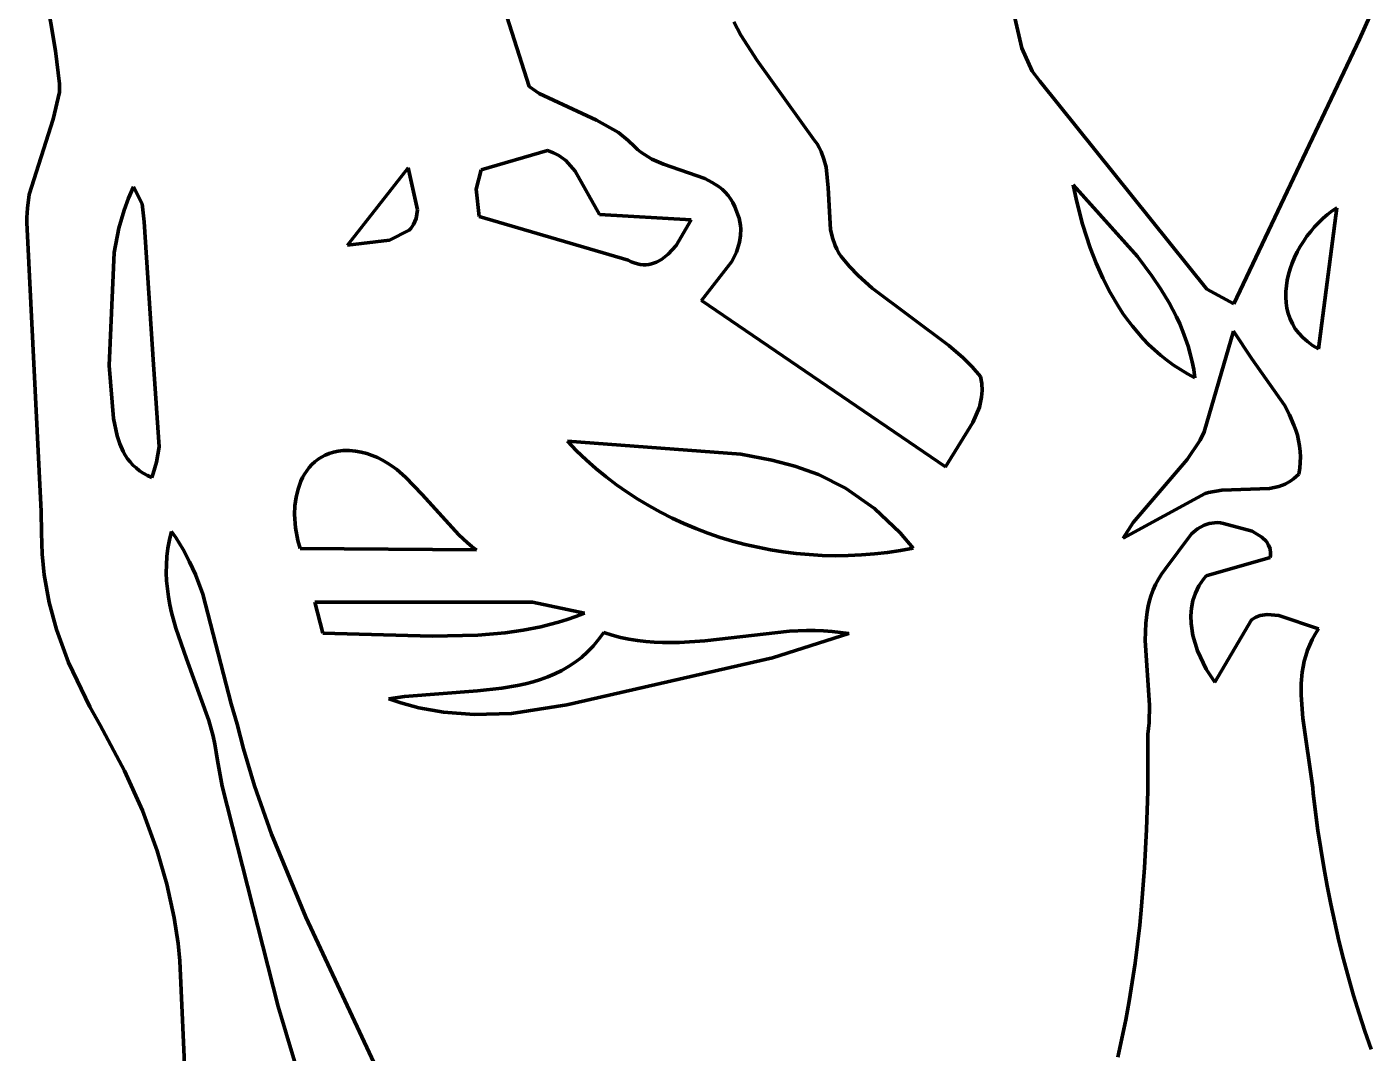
# Model space of a CAD drawing. Header units: millimetres. Extents: x 0 to 10.1, y 0 to 14.2.
# Drawn here: x 3.493 to 5.059, y 11.281 to 12.479 of the extents above; entities that cross this region are included whole.
import ezdxf

# ---------------------------------------------------------------- set-up
doc = ezdxf.new("R2010")
doc.units = ezdxf.units.MM
doc.layers.add('color#010101ff', color=7, linetype='CONTINUOUS', lineweight=100)
doc.layers.add('color#ffffffff', color=7, linetype='CONTINUOUS', lineweight=100)

msp = doc.modelspace()

# ---------------------------------------------------------------- linework, layer by layer
at = {"layer": 'color#010101ff'}
for p, q in [((3.5262, 12.4509), (3.5109, 12.5416)), ((4.0371, 12.5397), (4.0787, 12.4092)), ((4.639, 12.515), (4.6533, 12.4539)), ((5.0472, 12.4644), (5.0587, 12.4906)), ((4.3254, 12.4693), (4.3171, 12.4846)), ((4.3444, 12.4397), (4.3254, 12.4693)), ((4.9006, 12.1558), (5.0472, 12.4644)), ((3.5307, 12.4125), (3.5262, 12.4509)), ((4.4114, 12.3464), (4.3444, 12.4397)), ((4.6533, 12.4539), (4.6653, 12.4273)), ((4.6653, 12.4273), (4.6742, 12.4154)), ((3.5306, 12.4028), (3.5307, 12.4125)), ((4.0787, 12.4092), (4.0904, 12.4009)), ((4.6742, 12.4154), (4.8691, 12.1727)), ((3.5234, 12.3711), (3.5306, 12.4028)), ((4.0904, 12.4009), (4.157, 12.3699)), ((3.4956, 12.2832), (3.5234, 12.3711)), ((4.157, 12.3699), (4.1826, 12.3554)), ((4.1826, 12.3554), (4.1942, 12.3463)), ((4.1942, 12.3463), (4.2013, 12.3392)), ((4.4143, 12.3422), (4.4114, 12.3464)), ((4.1, 12.3345), (4.0224, 12.3119)), ((4.1069, 12.3319), (4.1, 12.3345)), ((4.1132, 12.3287), (4.1069, 12.3319)), ((4.2013, 12.3392), (4.205, 12.3357)), ((4.205, 12.3357), (4.2088, 12.3326)), ((4.2088, 12.3326), (4.2129, 12.3297)), ((4.4168, 12.3379), (4.4143, 12.3422)), ((4.419, 12.3335), (4.4168, 12.3379)), ((4.4224, 12.3245), (4.419, 12.3335)), ((3.9376, 12.3145), (3.8668, 12.2242)), ((3.9483, 12.2653), (3.9376, 12.3145)), ((4.1213, 12.3228), (4.1132, 12.3287)), ((4.1324, 12.3106), (4.1213, 12.3228)), ((4.2129, 12.3297), (4.2215, 12.3246)), ((4.2215, 12.3246), (4.2354, 12.3185)), ((4.2354, 12.3185), (4.2835, 12.3017)), ((4.4248, 12.3152), (4.4224, 12.3245)), ((4.4273, 12.2911), (4.4248, 12.3152)), ((4.0224, 12.3119), (4.0169, 12.2894)), ((4.1607, 12.26), (4.1324, 12.3106)), ((4.2835, 12.3017), (4.2922, 12.2973)), ((3.4933, 12.2671), (3.4956, 12.2832)), ((3.6172, 12.2922), (3.6112, 12.2788)), ((3.6273, 12.2725), (3.6172, 12.2922)), ((4.0169, 12.2894), (4.0202, 12.2574)), ((4.2922, 12.2973), (4.3002, 12.2921)), ((4.3002, 12.2921), (4.3039, 12.2891)), ((4.3039, 12.2891), (4.3073, 12.2858)), ((4.3073, 12.2858), (4.3106, 12.2821)), ((4.4302, 12.2422), (4.4273, 12.2911)), ((4.7132, 12.2945), (4.717, 12.2761)), ((4.7881, 12.2109), (4.7132, 12.2945)), ((3.6112, 12.2788), (3.6061, 12.2651)), ((3.6295, 12.2512), (3.6273, 12.2725)), ((4.3106, 12.2821), (4.3135, 12.2781)), ((4.3135, 12.2781), (4.3161, 12.2738)), ((4.3161, 12.2738), (4.3184, 12.269)), ((4.3184, 12.269), (4.3204, 12.2638)), ((4.717, 12.2761), (4.724, 12.2485)), ((4.9992, 12.1031), (5.0205, 12.2676)), ((5.0205, 12.2676), (5.015, 12.264)), ((3.4927, 12.2562), (3.4933, 12.2671)), ((3.4928, 12.2507), (3.4927, 12.2562)), ((3.6061, 12.2651), (3.6001, 12.2441)), ((3.9438, 12.2482), (3.9469, 12.2553)), ((3.9469, 12.2553), (3.9483, 12.2653)), ((4.0202, 12.2574), (4.1939, 12.2067)), ((4.2677, 12.2538), (4.1607, 12.26)), ((4.2502, 12.2238), (4.2677, 12.2538)), ((4.3204, 12.2638), (4.3221, 12.2595)), ((4.3221, 12.2595), (4.3234, 12.2554)), ((4.3234, 12.2554), (4.3244, 12.2513)), ((5.0045, 12.2554), (4.9994, 12.2506)), ((5.0097, 12.2599), (5.0045, 12.2554)), ((5.015, 12.264), (5.0097, 12.2599)), ((3.5094, 11.9133), (3.4928, 12.2507)), ((3.6001, 12.2441), (3.5946, 12.2155)), ((3.6406, 12.085), (3.6295, 12.2512)), ((3.9155, 12.2301), (3.9386, 12.2414)), ((3.9386, 12.2414), (3.9406, 12.2436)), ((3.9406, 12.2436), (3.9438, 12.2482)), ((4.3244, 12.2513), (4.325, 12.2472)), ((4.325, 12.2472), (4.3253, 12.2431)), ((4.3253, 12.2431), (4.3251, 12.2352)), ((4.4323, 12.2328), (4.4302, 12.2422)), ((4.724, 12.2485), (4.7328, 12.2211)), ((4.9901, 12.2401), (4.9857, 12.2344)), ((4.9946, 12.2455), (4.9901, 12.2401)), ((4.9994, 12.2506), (4.9946, 12.2455)), ((3.8668, 12.2242), (3.9155, 12.2301)), ((4.2408, 12.2134), (4.2502, 12.2238)), ((4.3239, 12.2274), (4.3203, 12.216)), ((4.3251, 12.2352), (4.3239, 12.2274)), ((4.4354, 12.2237), (4.4323, 12.2328)), ((4.4374, 12.2193), (4.4354, 12.2237)), ((4.7328, 12.2211), (4.7397, 12.2032)), ((4.9779, 12.2224), (4.9744, 12.2162)), ((4.9817, 12.2285), (4.9779, 12.2224)), ((4.9857, 12.2344), (4.9817, 12.2285)), ((3.5946, 12.2155), (3.5887, 12.0838)), ((4.1939, 12.2067), (4.1976, 12.2048)), ((4.1976, 12.2048), (4.2012, 12.2034)), ((4.2272, 12.2042), (4.2329, 12.2072)), ((4.2329, 12.2072), (4.2408, 12.2134)), ((4.315, 12.2051), (4.2795, 12.1596)), ((4.3203, 12.216), (4.315, 12.2051)), ((4.4398, 12.2149), (4.4374, 12.2193)), ((4.4425, 12.2107), (4.4398, 12.2149)), ((4.452, 12.1992), (4.4425, 12.2107)), ((4.805, 12.1884), (4.7881, 12.2109)), ((4.9713, 12.2098), (4.9686, 12.2032)), ((4.9744, 12.2162), (4.9713, 12.2098)), ((4.2012, 12.2034), (4.2048, 12.2023)), ((4.2048, 12.2023), (4.2082, 12.2016)), ((4.2082, 12.2016), (4.2116, 12.2012)), ((4.2116, 12.2012), (4.2149, 12.2012)), ((4.2149, 12.2012), (4.2181, 12.2015)), ((4.2181, 12.2015), (4.2212, 12.2021)), ((4.2212, 12.2021), (4.2272, 12.2042)), ((4.4623, 12.1886), (4.452, 12.1992)), ((4.7397, 12.2032), (4.7475, 12.1857)), ((4.9642, 12.1899), (4.9627, 12.1832)), ((4.9662, 12.1966), (4.9642, 12.1899)), ((4.9686, 12.2032), (4.9662, 12.1966)), ((4.4787, 12.1737), (4.4623, 12.1886)), ((4.5682, 12.107), (4.4787, 12.1737)), ((4.7475, 12.1857), (4.7562, 12.1688)), ((4.8154, 12.1728), (4.805, 12.1884)), ((4.9617, 12.1766), (4.9611, 12.1699)), ((4.9627, 12.1832), (4.9617, 12.1766)), ((4.2795, 12.1596), (4.5643, 11.9653)), ((4.7562, 12.1688), (4.7659, 12.1524)), ((4.8249, 12.1569), (4.8154, 12.1728)), ((4.8691, 12.1727), (4.9006, 12.1558)), ((4.9611, 12.1699), (4.961, 12.1633)), ((4.961, 12.1633), (4.9614, 12.1568)), ((4.7659, 12.1524), (4.7711, 12.1445)), ((4.7711, 12.1445), (4.7766, 12.1368)), ((4.8335, 12.1405), (4.8249, 12.1569)), ((4.9614, 12.1568), (4.9623, 12.1504)), ((4.9623, 12.1504), (4.9639, 12.1442)), ((4.9639, 12.1442), (4.966, 12.1381)), ((4.7766, 12.1368), (4.7823, 12.1294)), ((4.7823, 12.1294), (4.7883, 12.1221)), ((4.8373, 12.1321), (4.8335, 12.1405)), ((4.8409, 12.1235), (4.8373, 12.1321)), ((4.966, 12.1381), (4.9687, 12.1322)), ((4.9687, 12.1322), (4.9721, 12.1266)), ((4.9721, 12.1266), (4.9761, 12.1213)), ((4.7883, 12.1221), (4.7945, 12.1151)), ((4.7945, 12.1151), (4.8011, 12.1083)), ((4.8442, 12.1149), (4.8409, 12.1235)), ((4.8471, 12.1061), (4.8442, 12.1149)), ((4.9001, 12.1237), (4.866, 12.0062)), ((4.9216, 12.0916), (4.9001, 12.1237)), ((4.9761, 12.1213), (4.9808, 12.1162)), ((4.9808, 12.1162), (4.9862, 12.1115)), ((4.9862, 12.1115), (4.9923, 12.1071)), ((4.5848, 12.0924), (4.5682, 12.107)), ((4.8011, 12.1083), (4.8079, 12.1018)), ((4.8079, 12.1018), (4.815, 12.0956)), ((4.815, 12.0956), (4.8224, 12.0897)), ((4.8496, 12.0971), (4.8471, 12.1061)), ((4.8518, 12.088), (4.8496, 12.0971)), ((4.9923, 12.1071), (4.9992, 12.1031)), ((3.5887, 12.0838), (3.5938, 12.0219)), ((3.6471, 11.9889), (3.6406, 12.085)), ((4.5952, 12.0819), (4.5848, 12.0924)), ((4.6049, 12.0707), (4.5952, 12.0819)), ((4.8224, 12.0897), (4.8301, 12.0841)), ((4.8301, 12.0841), (4.8381, 12.0789)), ((4.8537, 12.0788), (4.8518, 12.088)), ((4.9595, 12.0373), (4.9216, 12.0916)), ((4.6065, 12.0625), (4.6049, 12.0707)), ((4.8381, 12.0789), (4.8465, 12.074)), ((4.8465, 12.074), (4.8551, 12.0694)), ((4.8551, 12.0694), (4.8537, 12.0788)), ((4.6062, 12.0466), (4.6069, 12.0544)), ((4.6069, 12.0544), (4.6065, 12.0625)), ((4.596, 12.017), (4.6037, 12.0352)), ((4.6037, 12.0352), (4.6062, 12.0466)), ((4.9655, 12.0259), (4.9595, 12.0373)), ((3.5938, 12.0219), (3.5979, 12.0017)), ((4.5643, 11.9653), (4.596, 12.017)), ((4.9706, 12.0142), (4.9655, 12.0259)), ((3.5979, 12.0017), (3.601, 11.9922)), ((4.866, 12.0062), (4.8611, 11.9965)), ((4.9727, 12.0082), (4.9706, 12.0142)), ((4.9746, 12.0022), (4.9727, 12.0082)), ((4.976, 11.996), (4.9746, 12.0022)), ((3.601, 11.9922), (3.6051, 11.9832)), ((3.6441, 11.9708), (3.6471, 11.9889)), ((4.1232, 11.9953), (4.1339, 11.9842)), ((4.3253, 11.9801), (4.1232, 11.9953)), ((4.8611, 11.9965), (4.8462, 11.9741)), ((4.9771, 11.9898), (4.976, 11.996)), ((4.9778, 11.9834), (4.9771, 11.9898)), ((3.6051, 11.9832), (3.6075, 11.979)), ((3.6075, 11.979), (3.6102, 11.9749)), ((3.6102, 11.9749), (3.6132, 11.9711)), ((3.6132, 11.9711), (3.6165, 11.9675)), ((3.6402, 11.9575), (3.6441, 11.9708)), ((3.8287, 11.9713), (3.8252, 11.9681)), ((3.8324, 11.9742), (3.8287, 11.9713)), ((3.8365, 11.9768), (3.8324, 11.9742)), ((3.8408, 11.979), (3.8365, 11.9768)), ((3.8455, 11.9809), (3.8408, 11.979)), ((3.8505, 11.9825), (3.8455, 11.9809)), ((3.8558, 11.9837), (3.8505, 11.9825)), ((3.8615, 11.9844), (3.8558, 11.9837)), ((3.8689, 11.9843), (3.8615, 11.9844)), ((3.8759, 11.9837), (3.8689, 11.9843)), ((3.8828, 11.9826), (3.8759, 11.9837)), ((3.8893, 11.9809), (3.8828, 11.9826)), ((3.8956, 11.9788), (3.8893, 11.9809)), ((3.9017, 11.9762), (3.8956, 11.9788)), ((3.9076, 11.9732), (3.9017, 11.9762)), ((3.9133, 11.9698), (3.9076, 11.9732)), ((3.9188, 11.9661), (3.9133, 11.9698)), ((4.1339, 11.9842), (4.145, 11.9736)), ((4.145, 11.9736), (4.1564, 11.9634)), ((4.3615, 11.9732), (4.3253, 11.9801)), ((4.3883, 11.9663), (4.3615, 11.9732)), ((4.8462, 11.9741), (4.783, 11.9003)), ((4.9774, 11.9638), (4.978, 11.9704)), ((4.9781, 11.977), (4.9778, 11.9834)), ((4.978, 11.9704), (4.9781, 11.977)), ((3.6165, 11.9675), (3.6201, 11.9641)), ((3.6201, 11.9641), (3.6241, 11.9609)), ((3.6241, 11.9609), (3.6285, 11.958)), ((3.6285, 11.958), (3.6333, 11.9554)), ((3.6333, 11.9554), (3.6385, 11.9531)), ((3.6385, 11.9531), (3.6402, 11.9575)), ((3.8166, 11.957), (3.8143, 11.9529)), ((3.8192, 11.9609), (3.8166, 11.957)), ((3.8221, 11.9646), (3.8192, 11.9609)), ((3.8252, 11.9681), (3.8221, 11.9646)), ((3.9242, 11.9621), (3.9188, 11.9661)), ((3.9344, 11.9533), (3.9242, 11.9621)), ((4.1564, 11.9634), (4.1682, 11.9537)), ((4.4162, 11.9564), (4.3883, 11.9663)), ((4.4477, 11.9405), (4.4162, 11.9564)), ((4.9702, 11.9514), (4.9733, 11.954)), ((4.9733, 11.954), (4.9763, 11.9569)), ((4.9763, 11.9569), (4.9774, 11.9638)), ((3.809, 11.9394), (3.8067, 11.9298)), ((3.8123, 11.9486), (3.809, 11.9394)), ((3.8143, 11.9529), (3.8123, 11.9486)), ((3.9538, 11.9332), (3.9344, 11.9533)), ((4.1682, 11.9537), (4.1803, 11.9445)), ((4.1803, 11.9445), (4.1928, 11.9358)), ((4.4814, 11.9168), (4.4477, 11.9405)), ((4.8709, 11.9356), (4.8863, 11.9383)), ((4.8863, 11.9383), (4.942, 11.9401)), ((4.942, 11.9401), (4.9531, 11.9426)), ((4.9531, 11.9426), (4.9602, 11.9453)), ((4.9602, 11.9453), (4.967, 11.949)), ((4.967, 11.949), (4.9702, 11.9514)), ((3.8067, 11.9298), (3.8054, 11.9198)), ((3.9964, 11.886), (3.9538, 11.9332)), ((4.1928, 11.9358), (4.2055, 11.9275)), ((4.2055, 11.9275), (4.2185, 11.9197)), ((4.7714, 11.8821), (4.8672, 11.9344)), ((4.8672, 11.9344), (4.8709, 11.9356)), ((3.5096, 11.8883), (3.5094, 11.9133)), ((3.8054, 11.9198), (3.8049, 11.9096)), ((3.8049, 11.9096), (3.806, 11.8943)), ((4.2185, 11.9197), (4.2317, 11.9124)), ((4.2317, 11.9124), (4.2452, 11.9056)), ((4.5114, 11.8884), (4.4814, 11.9168)), ((3.806, 11.8943), (3.8088, 11.8795)), ((4.2452, 11.9056), (4.2589, 11.8993)), ((4.2589, 11.8993), (4.2729, 11.8934)), ((4.2729, 11.8934), (4.287, 11.888)), ((4.783, 11.9003), (4.7714, 11.8821)), ((4.858, 11.8931), (4.8509, 11.8872)), ((4.8658, 11.8975), (4.858, 11.8931)), ((4.8716, 11.8994), (4.8658, 11.8975)), ((4.8779, 11.9002), (4.8716, 11.8994)), ((4.8813, 11.9003), (4.8779, 11.9002)), ((4.8848, 11.9), (4.8813, 11.9003)), ((4.8884, 11.8994), (4.8848, 11.9)), ((4.9217, 11.8903), (4.8884, 11.8994)), ((3.5104, 11.8636), (3.5096, 11.8883)), ((3.659, 11.8801), (3.6572, 11.8703)), ((3.6615, 11.89), (3.659, 11.8801)), ((3.6663, 11.8831), (3.6615, 11.89)), ((3.675, 11.8691), (3.6663, 11.8831)), ((3.8088, 11.8795), (3.8116, 11.8702)), ((4.0066, 11.8768), (3.9964, 11.886)), ((4.0119, 11.8726), (4.0066, 11.8768)), ((4.287, 11.888), (4.3013, 11.8831)), ((4.3013, 11.8831), (4.3158, 11.8788)), ((4.3158, 11.8788), (4.3304, 11.8749)), ((4.5266, 11.8703), (4.5114, 11.8884)), ((4.8509, 11.8872), (4.8203, 11.8459)), ((4.9332, 11.8834), (4.9217, 11.8903)), ((4.9385, 11.8781), (4.9332, 11.8834)), ((4.941, 11.8741), (4.9385, 11.8781)), ((3.5129, 11.8392), (3.5104, 11.8636)), ((3.656, 11.8607), (3.6554, 11.8511)), ((3.6572, 11.8703), (3.656, 11.8607)), ((3.6826, 11.8545), (3.675, 11.8691)), ((3.8116, 11.8702), (4.0173, 11.8687)), ((4.0173, 11.8687), (4.0119, 11.8726)), ((4.3304, 11.8749), (4.3451, 11.8715)), ((4.3451, 11.8715), (4.36, 11.8686)), ((4.36, 11.8686), (4.375, 11.8662)), ((4.375, 11.8662), (4.39, 11.8643)), ((4.39, 11.8643), (4.4051, 11.8629)), ((4.4051, 11.8629), (4.4203, 11.862)), ((4.4203, 11.862), (4.4355, 11.8617)), ((4.4355, 11.8617), (4.4507, 11.8618)), ((4.4507, 11.8618), (4.466, 11.8625)), ((4.466, 11.8625), (4.4812, 11.8637)), ((4.4812, 11.8637), (4.4964, 11.8654)), ((4.4964, 11.8654), (4.5116, 11.8676)), ((4.5116, 11.8676), (4.5266, 11.8703)), ((4.9427, 11.8697), (4.941, 11.8741)), ((4.9434, 11.8648), (4.9427, 11.8697)), ((4.9429, 11.8594), (4.9433, 11.8622)), ((4.9433, 11.8622), (4.9434, 11.8648)), ((3.6554, 11.8511), (3.6553, 11.8416)), ((3.6894, 11.8396), (3.6826, 11.8545)), ((4.8203, 11.8459), (4.8161, 11.8401)), ((4.8683, 11.8383), (4.9429, 11.8594)), ((3.5188, 11.8071), (3.5129, 11.8392)), ((3.6553, 11.8416), (3.6557, 11.8322)), ((3.6557, 11.8322), (3.6566, 11.8229)), ((3.698, 11.8167), (3.6894, 11.8396)), ((4.8124, 11.8341), (4.8091, 11.828)), ((4.8161, 11.8401), (4.8124, 11.8341)), ((4.8597, 11.8264), (4.8622, 11.8305)), ((4.8622, 11.8305), (4.8651, 11.8344)), ((4.8651, 11.8344), (4.8683, 11.8383)), ((3.6566, 11.8229), (3.6579, 11.8137)), ((3.6579, 11.8137), (3.6596, 11.8045)), ((3.7311, 11.6888), (3.698, 11.8167)), ((4.804, 11.8156), (4.8021, 11.8093)), ((4.8064, 11.8219), (4.804, 11.8156)), ((4.8091, 11.828), (4.8064, 11.8219)), ((4.8527, 11.8095), (4.8556, 11.8181)), ((4.8556, 11.8181), (4.8575, 11.8223)), ((4.8575, 11.8223), (4.8597, 11.8264)), ((3.5273, 11.7755), (3.5188, 11.8071)), ((3.6596, 11.8045), (3.6616, 11.7954)), ((3.8285, 11.8075), (3.8379, 11.7714)), ((4.0826, 11.8075), (3.8285, 11.8075)), ((4.143, 11.7948), (4.0826, 11.8075)), ((4.8005, 11.8029), (4.7993, 11.7963)), ((4.8021, 11.8093), (4.8005, 11.8029)), ((4.8502, 11.7916), (4.8509, 11.8006)), ((4.8509, 11.8006), (4.8527, 11.8095)), ((3.6616, 11.7954), (3.6666, 11.7772)), ((4.1024, 11.7813), (4.1126, 11.7841)), ((4.1126, 11.7841), (4.1228, 11.7873)), ((4.1228, 11.7873), (4.1329, 11.7908)), ((4.1329, 11.7908), (4.143, 11.7948)), ((4.7977, 11.7831), (4.7972, 11.7629)), ((4.7993, 11.7963), (4.7977, 11.7831)), ((4.8505, 11.7824), (4.8502, 11.7916)), ((4.8526, 11.7687), (4.8505, 11.7824)), ((4.9209, 11.7867), (4.8783, 11.714)), ((4.9261, 11.7898), (4.9209, 11.7867)), ((4.9313, 11.7918), (4.9261, 11.7898)), ((4.9393, 11.7932), (4.9313, 11.7918)), ((4.9529, 11.7919), (4.9393, 11.7932)), ((4.9991, 11.7762), (4.9529, 11.7919)), ((3.5413, 11.737), (3.5273, 11.7755)), ((3.6666, 11.7772), (3.679, 11.7413)), ((3.8379, 11.7714), (3.9656, 11.7677)), ((3.9656, 11.7677), (4.0188, 11.7689)), ((4.0188, 11.7689), (4.0505, 11.7716)), ((4.0505, 11.7716), (4.0714, 11.7747)), ((4.0714, 11.7747), (4.0921, 11.7788)), ((4.0921, 11.7788), (4.1024, 11.7813)), ((4.1656, 11.7722), (4.1596, 11.7639)), ((4.1754, 11.769), (4.1656, 11.7722)), ((4.1852, 11.7664), (4.1754, 11.769)), ((4.195, 11.7643), (4.1852, 11.7664)), ((4.3824, 11.7735), (4.2835, 11.7625)), ((4.3624, 11.7424), (4.4515, 11.7707)), ((4.4022, 11.7743), (4.3824, 11.7735)), ((4.4121, 11.7743), (4.4022, 11.7743)), ((4.422, 11.7739), (4.4121, 11.7743)), ((4.4318, 11.7733), (4.422, 11.7739)), ((4.4417, 11.7722), (4.4318, 11.7733)), ((4.4515, 11.7707), (4.4417, 11.7722)), ((4.858, 11.7507), (4.8526, 11.7687)), ((4.9918, 11.7639), (4.9952, 11.7701)), ((4.9952, 11.7701), (4.9991, 11.7762)), ((4.1532, 11.7562), (4.1465, 11.7493)), ((4.1596, 11.7639), (4.1532, 11.7562)), ((4.2048, 11.7627), (4.195, 11.7643)), ((4.2146, 11.7615), (4.2048, 11.7627)), ((4.2244, 11.7607), (4.2146, 11.7615)), ((4.2342, 11.7603), (4.2244, 11.7607)), ((4.2539, 11.7604), (4.2342, 11.7603)), ((4.2835, 11.7625), (4.2539, 11.7604)), ((4.7972, 11.7629), (4.8021, 11.6871)), ((4.8681, 11.7294), (4.858, 11.7507)), ((4.9843, 11.745), (4.9864, 11.7514)), ((4.9864, 11.7514), (4.9889, 11.7577)), ((4.9889, 11.7577), (4.9918, 11.7639)), ((3.566, 11.6851), (3.5413, 11.737)), ((3.679, 11.7413), (3.705, 11.6693)), ((4.1225, 11.6878), (4.3624, 11.7424)), ((4.1322, 11.7374), (4.1246, 11.7323)), ((4.1395, 11.743), (4.1322, 11.7374)), ((4.1465, 11.7493), (4.1395, 11.743)), ((4.9812, 11.7321), (4.9825, 11.7386)), ((4.9825, 11.7386), (4.9843, 11.745)), ((4.1003, 11.7202), (4.0918, 11.7171)), ((4.1086, 11.7237), (4.1003, 11.7202)), ((4.1167, 11.7278), (4.1086, 11.7237)), ((4.1246, 11.7323), (4.1167, 11.7278)), ((4.8783, 11.714), (4.8681, 11.7294)), ((4.9789, 11.7124), (4.9801, 11.7256)), ((4.9801, 11.7256), (4.9812, 11.7321)), ((4.0183, 11.7038), (3.9331, 11.6972)), ((4.0467, 11.7069), (4.0183, 11.7038)), ((4.0651, 11.71), (4.0467, 11.7069)), ((4.0742, 11.712), (4.0651, 11.71)), ((4.0831, 11.7144), (4.0742, 11.712)), ((4.0918, 11.7171), (4.0831, 11.7144)), ((4.9788, 11.6991), (4.9789, 11.7124)), ((3.7379, 11.6652), (3.7311, 11.6888)), ((3.9331, 11.6972), (3.915, 11.6946)), ((3.915, 11.6946), (3.9289, 11.6898)), ((3.9289, 11.6898), (3.95, 11.6842)), ((4.0579, 11.6777), (4.1225, 11.6878)), ((4.9809, 11.6721), (4.9788, 11.6991)), ((3.5781, 11.6638), (3.566, 11.6851)), ((3.95, 11.6842), (3.9785, 11.6791)), ((3.9785, 11.6791), (4.0145, 11.6763)), ((4.0145, 11.6763), (4.0579, 11.6777)), ((4.8021, 11.6871), (4.8017, 11.6668)), ((4.9924, 11.5907), (4.9809, 11.6721)), ((3.6067, 11.6105), (3.5781, 11.6638)), ((3.705, 11.6693), (3.7099, 11.6509)), ((3.7455, 11.6361), (3.7379, 11.6652)), ((4.8017, 11.6668), (4.8003, 11.6534)), ((3.7099, 11.6509), (3.7119, 11.6416)), ((3.7119, 11.6416), (3.7136, 11.6322)), ((4.8003, 11.6534), (4.8, 11.5867)), ((3.7136, 11.6322), (3.7149, 11.6228)), ((3.7584, 11.5931), (3.7455, 11.6361)), ((3.6274, 11.5645), (3.6067, 11.6105)), ((3.7149, 11.6228), (3.7205, 11.5926)), ((3.7205, 11.5926), (3.7859, 11.3355)), ((3.7782, 11.5367), (3.7584, 11.5931)), ((4.8, 11.5867), (4.7987, 11.542)), ((4.9928, 11.5841), (4.9924, 11.5907)), ((4.9986, 11.5411), (4.9928, 11.5841)), ((3.6447, 11.5171), (3.6274, 11.5645)), ((3.8182, 11.4399), (3.7782, 11.5367)), ((4.7987, 11.542), (4.7964, 11.4974)), ((5.0055, 11.498), (4.9986, 11.5411)), ((3.6559, 11.4783), (3.6447, 11.5171)), ((4.7964, 11.4974), (4.7929, 11.4527)), ((5.0094, 11.4764), (5.0055, 11.498)), ((3.6644, 11.439), (3.6559, 11.4783)), ((5.0136, 11.4549), (5.0094, 11.4764)), ((4.7929, 11.4527), (4.7907, 11.4305)), ((5.0182, 11.4335), (5.0136, 11.4549)), ((3.6691, 11.409), (3.6644, 11.439)), ((3.9004, 11.2635), (3.8182, 11.4399)), ((4.7907, 11.4305), (4.7881, 11.4082)), ((5.0231, 11.4121), (5.0182, 11.4335)), ((3.6712, 11.3889), (3.6691, 11.409)), ((4.7881, 11.4082), (4.7853, 11.386)), ((5.0284, 11.3907), (5.0231, 11.4121)), ((5.034, 11.3695), (5.0284, 11.3907)), ((3.6874, 11.0317), (3.6712, 11.3889)), ((4.7853, 11.386), (4.782, 11.3639)), ((4.782, 11.3639), (4.7784, 11.3419)), ((5.0401, 11.3484), (5.034, 11.3695)), ((5.0465, 11.3274), (5.0401, 11.3484)), ((3.7859, 11.3355), (3.8178, 11.2282)), ((4.7784, 11.3419), (4.7744, 11.3199)), ((5.0533, 11.3066), (5.0465, 11.3274)), ((4.7744, 11.3199), (4.77, 11.2981)), ((4.77, 11.2981), (4.7652, 11.2763)), ((5.0606, 11.2859), (5.0533, 11.3066))]:
    msp.add_line(p, q, dxfattribs=at)
at = {"layer": 'color#ffffffff'}
for p, q in [((3.5109, 12.5416), (3.5262, 12.4509)), ((4.0787, 12.4092), (4.0371, 12.5397)), ((4.6533, 12.4539), (4.639, 12.515)), ((5.0587, 12.4906), (5.0472, 12.4644)), ((4.3171, 12.4846), (4.3254, 12.4693)), ((4.3254, 12.4693), (4.3444, 12.4397)), ((5.0472, 12.4644), (4.9006, 12.1558)), ((3.5262, 12.4509), (3.5307, 12.4125)), ((4.3444, 12.4397), (4.4114, 12.3464)), ((4.6653, 12.4273), (4.6533, 12.4539)), ((4.6742, 12.4154), (4.6653, 12.4273)), ((3.5307, 12.4125), (3.5306, 12.4028)), ((4.0904, 12.4009), (4.0787, 12.4092)), ((4.8691, 12.1727), (4.6742, 12.4154)), ((3.5306, 12.4028), (3.5234, 12.3711)), ((4.157, 12.3699), (4.0904, 12.4009)), ((3.5234, 12.3711), (3.4956, 12.2832)), ((4.1826, 12.3554), (4.157, 12.3699)), ((4.1942, 12.3463), (4.1826, 12.3554)), ((4.2013, 12.3392), (4.1942, 12.3463)), ((4.4114, 12.3464), (4.4143, 12.3422)), ((4.0224, 12.3119), (4.1, 12.3345)), ((4.1, 12.3345), (4.1069, 12.3319)), ((4.1069, 12.3319), (4.1132, 12.3287)), ((4.205, 12.3357), (4.2013, 12.3392)), ((4.2088, 12.3326), (4.205, 12.3357)), ((4.2129, 12.3297), (4.2088, 12.3326)), ((4.4143, 12.3422), (4.4168, 12.3379)), ((4.4168, 12.3379), (4.419, 12.3335)), ((4.419, 12.3335), (4.4224, 12.3245)), ((3.8668, 12.2242), (3.9376, 12.3145)), ((3.9376, 12.3145), (3.9483, 12.2653)), ((4.1132, 12.3287), (4.1213, 12.3228)), ((4.1213, 12.3228), (4.1324, 12.3106)), ((4.2215, 12.3246), (4.2129, 12.3297)), ((4.2354, 12.3185), (4.2215, 12.3246)), ((4.2835, 12.3017), (4.2354, 12.3185)), ((4.4224, 12.3245), (4.4248, 12.3152)), ((4.4248, 12.3152), (4.4273, 12.2911)), ((4.0169, 12.2894), (4.0224, 12.3119)), ((4.1324, 12.3106), (4.1607, 12.26)), ((4.2922, 12.2973), (4.2835, 12.3017)), ((3.4956, 12.2832), (3.4933, 12.2671)), ((3.6112, 12.2788), (3.6172, 12.2922)), ((3.6172, 12.2922), (3.6273, 12.2725)), ((4.0202, 12.2574), (4.0169, 12.2894)), ((4.3002, 12.2921), (4.2922, 12.2973)), ((4.3039, 12.2891), (4.3002, 12.2921)), ((4.3073, 12.2858), (4.3039, 12.2891)), ((4.3106, 12.2821), (4.3073, 12.2858)), ((4.4273, 12.2911), (4.4302, 12.2422)), ((4.7132, 12.2945), (4.7881, 12.2109)), ((4.717, 12.2761), (4.7132, 12.2945)), ((3.6061, 12.2651), (3.6112, 12.2788)), ((3.6273, 12.2725), (3.6295, 12.2512)), ((4.3135, 12.2781), (4.3106, 12.2821)), ((4.3161, 12.2738), (4.3135, 12.2781)), ((4.3184, 12.269), (4.3161, 12.2738)), ((4.3204, 12.2638), (4.3184, 12.269)), ((4.724, 12.2485), (4.717, 12.2761)), ((5.0205, 12.2676), (4.9992, 12.1031)), ((5.015, 12.264), (5.0205, 12.2676)), ((3.4933, 12.2671), (3.4927, 12.2562)), ((3.4927, 12.2562), (3.4928, 12.2507)), ((3.6001, 12.2441), (3.6061, 12.2651)), ((3.9469, 12.2553), (3.9438, 12.2482)), ((3.9483, 12.2653), (3.9469, 12.2553)), ((4.1939, 12.2067), (4.0202, 12.2574)), ((4.1607, 12.26), (4.2677, 12.2538)), ((4.2677, 12.2538), (4.2502, 12.2238)), ((4.3221, 12.2595), (4.3204, 12.2638)), ((4.3234, 12.2554), (4.3221, 12.2595)), ((4.3244, 12.2513), (4.3234, 12.2554)), ((4.9994, 12.2506), (5.0045, 12.2554)), ((5.0045, 12.2554), (5.0097, 12.2599)), ((5.0097, 12.2599), (5.015, 12.264)), ((3.4928, 12.2507), (3.5094, 11.9133)), ((3.5946, 12.2155), (3.6001, 12.2441)), ((3.6295, 12.2512), (3.6406, 12.085)), ((3.9386, 12.2414), (3.9155, 12.2301)), ((3.9406, 12.2436), (3.9386, 12.2414)), ((3.9438, 12.2482), (3.9406, 12.2436)), ((4.325, 12.2472), (4.3244, 12.2513)), ((4.3253, 12.2431), (4.325, 12.2472)), ((4.3251, 12.2352), (4.3253, 12.2431)), ((4.4302, 12.2422), (4.4323, 12.2328)), ((4.7328, 12.2211), (4.724, 12.2485)), ((4.9857, 12.2344), (4.9901, 12.2401)), ((4.9901, 12.2401), (4.9946, 12.2455)), ((4.9946, 12.2455), (4.9994, 12.2506)), ((3.9155, 12.2301), (3.8668, 12.2242)), ((4.2502, 12.2238), (4.2408, 12.2134)), ((4.3203, 12.216), (4.3239, 12.2274)), ((4.3239, 12.2274), (4.3251, 12.2352)), ((4.4323, 12.2328), (4.4354, 12.2237)), ((4.4354, 12.2237), (4.4374, 12.2193)), ((4.7397, 12.2032), (4.7328, 12.2211)), ((4.9744, 12.2162), (4.9779, 12.2224)), ((4.9779, 12.2224), (4.9817, 12.2285)), ((4.9817, 12.2285), (4.9857, 12.2344)), ((3.5887, 12.0838), (3.5946, 12.2155)), ((4.1976, 12.2048), (4.1939, 12.2067)), ((4.2012, 12.2034), (4.1976, 12.2048)), ((4.2329, 12.2072), (4.2272, 12.2042)), ((4.2408, 12.2134), (4.2329, 12.2072)), ((4.2795, 12.1596), (4.315, 12.2051)), ((4.315, 12.2051), (4.3203, 12.216)), ((4.4374, 12.2193), (4.4398, 12.2149)), ((4.4398, 12.2149), (4.4425, 12.2107)), ((4.4425, 12.2107), (4.452, 12.1992)), ((4.7881, 12.2109), (4.805, 12.1884)), ((4.9686, 12.2032), (4.9713, 12.2098)), ((4.9713, 12.2098), (4.9744, 12.2162)), ((4.2048, 12.2023), (4.2012, 12.2034)), ((4.2082, 12.2016), (4.2048, 12.2023)), ((4.2116, 12.2012), (4.2082, 12.2016)), ((4.2149, 12.2012), (4.2116, 12.2012)), ((4.2181, 12.2015), (4.2149, 12.2012)), ((4.2212, 12.2021), (4.2181, 12.2015)), ((4.2272, 12.2042), (4.2212, 12.2021)), ((4.452, 12.1992), (4.4623, 12.1886)), ((4.7475, 12.1857), (4.7397, 12.2032)), ((4.9627, 12.1832), (4.9642, 12.1899)), ((4.9642, 12.1899), (4.9662, 12.1966)), ((4.9662, 12.1966), (4.9686, 12.2032)), ((4.4623, 12.1886), (4.4787, 12.1737)), ((4.4787, 12.1737), (4.5682, 12.107)), ((4.7562, 12.1688), (4.7475, 12.1857)), ((4.805, 12.1884), (4.8154, 12.1728)), ((4.9611, 12.1699), (4.9617, 12.1766)), ((4.9617, 12.1766), (4.9627, 12.1832)), ((4.5643, 11.9653), (4.2795, 12.1596)), ((4.7659, 12.1524), (4.7562, 12.1688)), ((4.8154, 12.1728), (4.8249, 12.1569)), ((4.9006, 12.1558), (4.8691, 12.1727)), ((4.961, 12.1633), (4.9611, 12.1699)), ((4.9614, 12.1568), (4.961, 12.1633)), ((4.7711, 12.1445), (4.7659, 12.1524)), ((4.7766, 12.1368), (4.7711, 12.1445)), ((4.8249, 12.1569), (4.8335, 12.1405)), ((4.9623, 12.1504), (4.9614, 12.1568)), ((4.9639, 12.1442), (4.9623, 12.1504)), ((4.966, 12.1381), (4.9639, 12.1442)), ((4.7823, 12.1294), (4.7766, 12.1368)), ((4.7883, 12.1221), (4.7823, 12.1294)), ((4.8335, 12.1405), (4.8373, 12.1321)), ((4.8373, 12.1321), (4.8409, 12.1235)), ((4.9687, 12.1322), (4.966, 12.1381)), ((4.9721, 12.1266), (4.9687, 12.1322)), ((4.9761, 12.1213), (4.9721, 12.1266)), ((4.7945, 12.1151), (4.7883, 12.1221)), ((4.8011, 12.1083), (4.7945, 12.1151)), ((4.8409, 12.1235), (4.8442, 12.1149)), ((4.8442, 12.1149), (4.8471, 12.1061)), ((4.866, 12.0062), (4.9001, 12.1237)), ((4.9001, 12.1237), (4.9216, 12.0916)), ((4.9808, 12.1162), (4.9761, 12.1213)), ((4.9862, 12.1115), (4.9808, 12.1162)), ((4.9923, 12.1071), (4.9862, 12.1115)), ((4.5682, 12.107), (4.5848, 12.0924)), ((4.8079, 12.1018), (4.8011, 12.1083)), ((4.815, 12.0956), (4.8079, 12.1018)), ((4.8224, 12.0897), (4.815, 12.0956)), ((4.8471, 12.1061), (4.8496, 12.0971)), ((4.8496, 12.0971), (4.8518, 12.088)), ((4.9992, 12.1031), (4.9923, 12.1071)), ((3.5938, 12.0219), (3.5887, 12.0838)), ((3.6406, 12.085), (3.6471, 11.9889)), ((4.5848, 12.0924), (4.5952, 12.0819)), ((4.5952, 12.0819), (4.6049, 12.0707)), ((4.8301, 12.0841), (4.8224, 12.0897)), ((4.8381, 12.0789), (4.8301, 12.0841)), ((4.8518, 12.088), (4.8537, 12.0788)), ((4.9216, 12.0916), (4.9595, 12.0373)), ((4.6049, 12.0707), (4.6065, 12.0625)), ((4.8465, 12.074), (4.8381, 12.0789)), ((4.8551, 12.0694), (4.8465, 12.074)), ((4.8537, 12.0788), (4.8551, 12.0694)), ((4.6069, 12.0544), (4.6062, 12.0466)), ((4.6065, 12.0625), (4.6069, 12.0544)), ((4.6037, 12.0352), (4.596, 12.017)), ((4.6062, 12.0466), (4.6037, 12.0352)), ((4.9595, 12.0373), (4.9655, 12.0259)), ((3.5979, 12.0017), (3.5938, 12.0219)), ((4.596, 12.017), (4.5643, 11.9653)), ((4.9655, 12.0259), (4.9706, 12.0142)), ((3.601, 11.9922), (3.5979, 12.0017)), ((4.8611, 11.9965), (4.866, 12.0062)), ((4.9706, 12.0142), (4.9727, 12.0082)), ((4.9727, 12.0082), (4.9746, 12.0022)), ((4.9746, 12.0022), (4.976, 11.996)), ((3.6051, 11.9832), (3.601, 11.9922)), ((3.6471, 11.9889), (3.6441, 11.9708)), ((4.1232, 11.9953), (4.3253, 11.9801)), ((4.1339, 11.9842), (4.1232, 11.9953)), ((4.8462, 11.9741), (4.8611, 11.9965)), ((4.976, 11.996), (4.9771, 11.9898)), ((4.9771, 11.9898), (4.9778, 11.9834)), ((3.6075, 11.979), (3.6051, 11.9832)), ((3.6102, 11.9749), (3.6075, 11.979)), ((3.6132, 11.9711), (3.6102, 11.9749)), ((3.6165, 11.9675), (3.6132, 11.9711)), ((3.6441, 11.9708), (3.6402, 11.9575)), ((3.8252, 11.9681), (3.8287, 11.9713)), ((3.8287, 11.9713), (3.8324, 11.9742)), ((3.8324, 11.9742), (3.8365, 11.9768)), ((3.8365, 11.9768), (3.8408, 11.979)), ((3.8408, 11.979), (3.8455, 11.9809)), ((3.8455, 11.9809), (3.8505, 11.9825)), ((3.8505, 11.9825), (3.8558, 11.9837)), ((3.8558, 11.9837), (3.8615, 11.9844)), ((3.8615, 11.9844), (3.8689, 11.9843)), ((3.8689, 11.9843), (3.8759, 11.9837)), ((3.8759, 11.9837), (3.8828, 11.9826)), ((3.8828, 11.9826), (3.8893, 11.9809)), ((3.8893, 11.9809), (3.8956, 11.9788)), ((3.8956, 11.9788), (3.9017, 11.9762)), ((3.9017, 11.9762), (3.9076, 11.9732)), ((3.9076, 11.9732), (3.9133, 11.9698)), ((3.9133, 11.9698), (3.9188, 11.9661)), ((4.145, 11.9736), (4.1339, 11.9842)), ((4.1564, 11.9634), (4.145, 11.9736)), ((4.3253, 11.9801), (4.3615, 11.9732)), ((4.3615, 11.9732), (4.3883, 11.9663)), ((4.783, 11.9003), (4.8462, 11.9741)), ((4.978, 11.9704), (4.9774, 11.9638)), ((4.9778, 11.9834), (4.9781, 11.977)), ((4.9781, 11.977), (4.978, 11.9704)), ((3.6201, 11.9641), (3.6165, 11.9675)), ((3.6241, 11.9609), (3.6201, 11.9641)), ((3.6285, 11.958), (3.6241, 11.9609)), ((3.6333, 11.9554), (3.6285, 11.958)), ((3.6385, 11.9531), (3.6333, 11.9554)), ((3.6402, 11.9575), (3.6385, 11.9531)), ((3.8143, 11.9529), (3.8166, 11.957)), ((3.8166, 11.957), (3.8192, 11.9609)), ((3.8192, 11.9609), (3.8221, 11.9646)), ((3.8221, 11.9646), (3.8252, 11.9681)), ((3.9188, 11.9661), (3.9242, 11.9621)), ((3.9242, 11.9621), (3.9344, 11.9533)), ((4.1682, 11.9537), (4.1564, 11.9634)), ((4.3883, 11.9663), (4.4162, 11.9564)), ((4.4162, 11.9564), (4.4477, 11.9405)), ((4.9733, 11.954), (4.9702, 11.9514)), ((4.9763, 11.9569), (4.9733, 11.954)), ((4.9774, 11.9638), (4.9763, 11.9569)), ((3.8067, 11.9298), (3.809, 11.9394)), ((3.809, 11.9394), (3.8123, 11.9486)), ((3.8123, 11.9486), (3.8143, 11.9529)), ((3.9344, 11.9533), (3.9538, 11.9332)), ((4.1803, 11.9445), (4.1682, 11.9537)), ((4.1928, 11.9358), (4.1803, 11.9445)), ((4.4477, 11.9405), (4.4814, 11.9168)), ((4.8863, 11.9383), (4.8709, 11.9356)), ((4.942, 11.9401), (4.8863, 11.9383)), ((4.9531, 11.9426), (4.942, 11.9401)), ((4.9602, 11.9453), (4.9531, 11.9426)), ((4.967, 11.949), (4.9602, 11.9453)), ((4.9702, 11.9514), (4.967, 11.949)), ((3.8054, 11.9198), (3.8067, 11.9298)), ((3.9538, 11.9332), (3.9964, 11.886)), ((4.2055, 11.9275), (4.1928, 11.9358)), ((4.2185, 11.9197), (4.2055, 11.9275)), ((4.8672, 11.9344), (4.7714, 11.8821)), ((4.8709, 11.9356), (4.8672, 11.9344)), ((3.5094, 11.9133), (3.5096, 11.8883)), ((3.8049, 11.9096), (3.8054, 11.9198)), ((3.806, 11.8943), (3.8049, 11.9096)), ((4.2317, 11.9124), (4.2185, 11.9197)), ((4.2452, 11.9056), (4.2317, 11.9124)), ((4.4814, 11.9168), (4.5114, 11.8884)), ((3.8088, 11.8795), (3.806, 11.8943)), ((4.2589, 11.8993), (4.2452, 11.9056)), ((4.2729, 11.8934), (4.2589, 11.8993)), ((4.287, 11.888), (4.2729, 11.8934)), ((4.7714, 11.8821), (4.783, 11.9003)), ((4.8509, 11.8872), (4.858, 11.8931)), ((4.858, 11.8931), (4.8658, 11.8975)), ((4.8658, 11.8975), (4.8716, 11.8994)), ((4.8716, 11.8994), (4.8779, 11.9002)), ((4.8779, 11.9002), (4.8813, 11.9003)), ((4.8813, 11.9003), (4.8848, 11.9)), ((4.8848, 11.9), (4.8884, 11.8994)), ((4.8884, 11.8994), (4.9217, 11.8903)), ((3.5096, 11.8883), (3.5104, 11.8636)), ((3.6572, 11.8703), (3.659, 11.8801)), ((3.659, 11.8801), (3.6615, 11.89)), ((3.6615, 11.89), (3.6663, 11.8831)), ((3.6663, 11.8831), (3.675, 11.8691)), ((3.8116, 11.8702), (3.8088, 11.8795)), ((3.9964, 11.886), (4.0066, 11.8768)), ((4.0066, 11.8768), (4.0119, 11.8726)), ((4.3013, 11.8831), (4.287, 11.888)), ((4.3158, 11.8788), (4.3013, 11.8831)), ((4.3304, 11.8749), (4.3158, 11.8788)), ((4.5114, 11.8884), (4.5266, 11.8703)), ((4.8203, 11.8459), (4.8509, 11.8872)), ((4.9217, 11.8903), (4.9332, 11.8834)), ((4.9332, 11.8834), (4.9385, 11.8781)), ((4.9385, 11.8781), (4.941, 11.8741)), ((3.5104, 11.8636), (3.5129, 11.8392)), ((3.6554, 11.8511), (3.656, 11.8607)), ((3.656, 11.8607), (3.6572, 11.8703)), ((3.675, 11.8691), (3.6826, 11.8545)), ((4.0173, 11.8687), (3.8116, 11.8702)), ((4.0119, 11.8726), (4.0173, 11.8687)), ((4.3451, 11.8715), (4.3304, 11.8749)), ((4.36, 11.8686), (4.3451, 11.8715)), ((4.375, 11.8662), (4.36, 11.8686)), ((4.39, 11.8643), (4.375, 11.8662)), ((4.4051, 11.8629), (4.39, 11.8643)), ((4.4203, 11.862), (4.4051, 11.8629)), ((4.4355, 11.8617), (4.4203, 11.862)), ((4.4507, 11.8618), (4.4355, 11.8617)), ((4.466, 11.8625), (4.4507, 11.8618)), ((4.4812, 11.8637), (4.466, 11.8625)), ((4.4964, 11.8654), (4.4812, 11.8637)), ((4.5116, 11.8676), (4.4964, 11.8654)), ((4.5266, 11.8703), (4.5116, 11.8676)), ((4.941, 11.8741), (4.9427, 11.8697)), ((4.9427, 11.8697), (4.9434, 11.8648)), ((4.9433, 11.8622), (4.9429, 11.8594)), ((4.9434, 11.8648), (4.9433, 11.8622)), ((3.6553, 11.8416), (3.6554, 11.8511)), ((3.6826, 11.8545), (3.6894, 11.8396)), ((4.8161, 11.8401), (4.8203, 11.8459)), ((4.9429, 11.8594), (4.8683, 11.8383)), ((3.5129, 11.8392), (3.5188, 11.8071)), ((3.6557, 11.8322), (3.6553, 11.8416)), ((3.6566, 11.8229), (3.6557, 11.8322)), ((3.6894, 11.8396), (3.698, 11.8167)), ((4.8091, 11.828), (4.8124, 11.8341)), ((4.8124, 11.8341), (4.8161, 11.8401)), ((4.8622, 11.8305), (4.8597, 11.8264)), ((4.8651, 11.8344), (4.8622, 11.8305)), ((4.8683, 11.8383), (4.8651, 11.8344)), ((3.6579, 11.8137), (3.6566, 11.8229)), ((3.6596, 11.8045), (3.6579, 11.8137)), ((3.698, 11.8167), (3.7311, 11.6888)), ((4.8021, 11.8093), (4.804, 11.8156)), ((4.804, 11.8156), (4.8064, 11.8219)), ((4.8064, 11.8219), (4.8091, 11.828)), ((4.8556, 11.8181), (4.8527, 11.8095)), ((4.8575, 11.8223), (4.8556, 11.8181)), ((4.8597, 11.8264), (4.8575, 11.8223)), ((3.5188, 11.8071), (3.5273, 11.7755)), ((3.6616, 11.7954), (3.6596, 11.8045)), ((3.8285, 11.8075), (4.0826, 11.8075)), ((3.8379, 11.7714), (3.8285, 11.8075)), ((4.0826, 11.8075), (4.143, 11.7948)), ((4.7993, 11.7963), (4.8005, 11.8029)), ((4.8005, 11.8029), (4.8021, 11.8093)), ((4.8509, 11.8006), (4.8502, 11.7916)), ((4.8527, 11.8095), (4.8509, 11.8006)), ((3.6666, 11.7772), (3.6616, 11.7954)), ((4.1126, 11.7841), (4.1024, 11.7813)), ((4.1228, 11.7873), (4.1126, 11.7841)), ((4.1329, 11.7908), (4.1228, 11.7873)), ((4.143, 11.7948), (4.1329, 11.7908)), ((4.7972, 11.7629), (4.7977, 11.7831)), ((4.7977, 11.7831), (4.7993, 11.7963)), ((4.8502, 11.7916), (4.8505, 11.7824)), ((4.8505, 11.7824), (4.8526, 11.7687)), ((4.8783, 11.714), (4.9209, 11.7867)), ((4.9209, 11.7867), (4.9261, 11.7898)), ((4.9261, 11.7898), (4.9313, 11.7918)), ((4.9313, 11.7918), (4.9393, 11.7932)), ((4.9393, 11.7932), (4.9529, 11.7919)), ((4.9529, 11.7919), (4.9991, 11.7762)), ((3.5273, 11.7755), (3.5413, 11.737)), ((3.679, 11.7413), (3.6666, 11.7772)), ((3.9656, 11.7677), (3.8379, 11.7714)), ((4.0188, 11.7689), (3.9656, 11.7677)), ((4.0505, 11.7716), (4.0188, 11.7689)), ((4.0714, 11.7747), (4.0505, 11.7716)), ((4.0921, 11.7788), (4.0714, 11.7747)), ((4.1024, 11.7813), (4.0921, 11.7788)), ((4.1596, 11.7639), (4.1656, 11.7722)), ((4.1656, 11.7722), (4.1754, 11.769)), ((4.1754, 11.769), (4.1852, 11.7664)), ((4.1852, 11.7664), (4.195, 11.7643)), ((4.2835, 11.7625), (4.3824, 11.7735)), ((4.4515, 11.7707), (4.3624, 11.7424)), ((4.3824, 11.7735), (4.4022, 11.7743)), ((4.4022, 11.7743), (4.4121, 11.7743)), ((4.4121, 11.7743), (4.422, 11.7739)), ((4.422, 11.7739), (4.4318, 11.7733)), ((4.4318, 11.7733), (4.4417, 11.7722)), ((4.4417, 11.7722), (4.4515, 11.7707)), ((4.8526, 11.7687), (4.858, 11.7507)), ((4.9952, 11.7701), (4.9918, 11.7639)), ((4.9991, 11.7762), (4.9952, 11.7701)), ((4.1465, 11.7493), (4.1532, 11.7562)), ((4.1532, 11.7562), (4.1596, 11.7639)), ((4.195, 11.7643), (4.2048, 11.7627)), ((4.2048, 11.7627), (4.2146, 11.7615)), ((4.2146, 11.7615), (4.2244, 11.7607)), ((4.2244, 11.7607), (4.2342, 11.7603)), ((4.2342, 11.7603), (4.2539, 11.7604)), ((4.2539, 11.7604), (4.2835, 11.7625)), ((4.8021, 11.6871), (4.7972, 11.7629)), ((4.858, 11.7507), (4.8681, 11.7294)), ((4.9864, 11.7514), (4.9843, 11.745)), ((4.9889, 11.7577), (4.9864, 11.7514)), ((4.9918, 11.7639), (4.9889, 11.7577)), ((3.5413, 11.737), (3.566, 11.6851)), ((3.705, 11.6693), (3.679, 11.7413)), ((4.3624, 11.7424), (4.1225, 11.6878)), ((4.1246, 11.7323), (4.1322, 11.7374)), ((4.1322, 11.7374), (4.1395, 11.743)), ((4.1395, 11.743), (4.1465, 11.7493)), ((4.9825, 11.7386), (4.9812, 11.7321)), ((4.9843, 11.745), (4.9825, 11.7386)), ((4.0918, 11.7171), (4.1003, 11.7202)), ((4.1003, 11.7202), (4.1086, 11.7237)), ((4.1086, 11.7237), (4.1167, 11.7278)), ((4.1167, 11.7278), (4.1246, 11.7323)), ((4.8681, 11.7294), (4.8783, 11.714)), ((4.9801, 11.7256), (4.9789, 11.7124)), ((4.9812, 11.7321), (4.9801, 11.7256)), ((3.9331, 11.6972), (4.0183, 11.7038)), ((4.0183, 11.7038), (4.0467, 11.7069)), ((4.0467, 11.7069), (4.0651, 11.71)), ((4.0651, 11.71), (4.0742, 11.712)), ((4.0742, 11.712), (4.0831, 11.7144)), ((4.0831, 11.7144), (4.0918, 11.7171)), ((4.9789, 11.7124), (4.9788, 11.6991)), ((3.7311, 11.6888), (3.7379, 11.6652)), ((3.915, 11.6946), (3.9331, 11.6972)), ((3.9289, 11.6898), (3.915, 11.6946)), ((3.95, 11.6842), (3.9289, 11.6898)), ((4.1225, 11.6878), (4.0579, 11.6777)), ((4.9788, 11.6991), (4.9809, 11.6721)), ((3.566, 11.6851), (3.5781, 11.6638)), ((3.9785, 11.6791), (3.95, 11.6842)), ((4.0145, 11.6763), (3.9785, 11.6791)), ((4.0579, 11.6777), (4.0145, 11.6763)), ((4.8017, 11.6668), (4.8021, 11.6871)), ((4.9809, 11.6721), (4.9924, 11.5907)), ((3.5781, 11.6638), (3.6067, 11.6105)), ((3.7099, 11.6509), (3.705, 11.6693)), ((3.7379, 11.6652), (3.7455, 11.6361)), ((4.8003, 11.6534), (4.8017, 11.6668)), ((3.7119, 11.6416), (3.7099, 11.6509)), ((3.7136, 11.6322), (3.7119, 11.6416)), ((4.8, 11.5867), (4.8003, 11.6534)), ((3.7149, 11.6228), (3.7136, 11.6322)), ((3.7455, 11.6361), (3.7584, 11.5931)), ((3.6067, 11.6105), (3.6274, 11.5645)), ((3.7205, 11.5926), (3.7149, 11.6228)), ((3.7859, 11.3355), (3.7205, 11.5926)), ((3.7584, 11.5931), (3.7782, 11.5367)), ((4.7987, 11.542), (4.8, 11.5867)), ((4.9924, 11.5907), (4.9928, 11.5841)), ((4.9928, 11.5841), (4.9986, 11.5411)), ((3.6274, 11.5645), (3.6447, 11.5171)), ((3.7782, 11.5367), (3.8182, 11.4399)), ((4.7964, 11.4974), (4.7987, 11.542)), ((4.9986, 11.5411), (5.0055, 11.498)), ((3.6447, 11.5171), (3.6559, 11.4783)), ((4.7929, 11.4527), (4.7964, 11.4974)), ((5.0055, 11.498), (5.0094, 11.4764)), ((3.6559, 11.4783), (3.6644, 11.439)), ((5.0094, 11.4764), (5.0136, 11.4549)), ((4.7907, 11.4305), (4.7929, 11.4527)), ((5.0136, 11.4549), (5.0182, 11.4335)), ((3.6644, 11.439), (3.6691, 11.409)), ((3.8182, 11.4399), (3.9004, 11.2635)), ((4.7881, 11.4082), (4.7907, 11.4305)), ((5.0182, 11.4335), (5.0231, 11.4121)), ((3.6691, 11.409), (3.6712, 11.3889)), ((4.7853, 11.386), (4.7881, 11.4082)), ((5.0231, 11.4121), (5.0284, 11.3907)), ((5.0284, 11.3907), (5.034, 11.3695)), ((3.6712, 11.3889), (3.6874, 11.0317)), ((4.782, 11.3639), (4.7853, 11.386)), ((4.7784, 11.3419), (4.782, 11.3639)), ((5.034, 11.3695), (5.0401, 11.3484)), ((5.0401, 11.3484), (5.0465, 11.3274)), ((3.8178, 11.2282), (3.7859, 11.3355)), ((4.7744, 11.3199), (4.7784, 11.3419)), ((5.0465, 11.3274), (5.0533, 11.3066)), ((4.77, 11.2981), (4.7744, 11.3199)), ((4.7652, 11.2763), (4.77, 11.2981)), ((5.0533, 11.3066), (5.0606, 11.2859))]:
    msp.add_line(p, q, dxfattribs=at)

doc.saveas('drawing.dxf')
